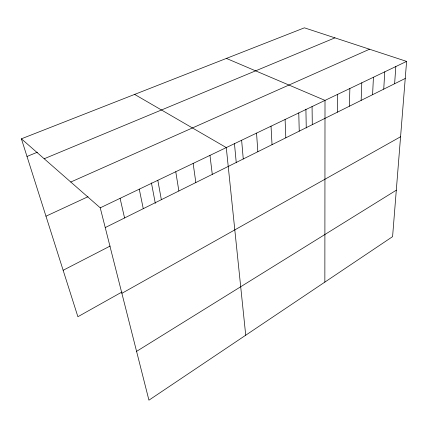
<?xml version="1.0" encoding="UTF-8"?>
<svg xmlns="http://www.w3.org/2000/svg" width="428" height="428" viewBox="0 0 428 428"><rect width="100%" height="100%" fill="white"/><g stroke="black" fill="none" stroke-linecap="round" stroke-linejoin="round"><path stroke-width="0.64" d="M324.857 282.1L325.007 100.393L226.401 58.417M337.36 112.2L337.601 94.374M349.409 106.208L349.863 88.516M361.146 100.377L361.799 82.807M372.585 94.69L373.435 77.249M383.739 89.147L384.772 71.829M394.621 83.738L395.82 66.549M406.6 61.397L392.588 236.641L148.933 400.175L100.238 207.826L21.4 138.811L304.399 27.825L406.6 61.397L100.238 207.826M136.575 351.367L396.301 190.198M121.884 293.324L400.576 136.757M122.001 291.992L77.891 316.725L21.4 138.811M63.141 270.271L110.178 246.036M105.24 227.578L405.236 78.463M45.973 216.199L88.024 196.709M70.775 182.034L369.525 49.22M44.186 158.761L334.937 37.857M27.001 156.455L37.413 152.208M134.622 94.406L226.278 147.58L245.72 335.215M120.086 198.341L124.564 217.97M139.266 189.171L143.262 208.677M151.432 182.911L155.311 203.332M157.814 180.306L161.351 199.683M175.764 171.724L178.867 190.979M193.14 163.421L195.837 182.542M209.971 155.375L212.283 174.367M234.426 143.31L236.267 162.774M241.633 140.245L243.259 158.975M256.543 133.119L257.854 151.721M271.02 126.196L272.037 144.669M285.091 119.471L285.829 137.816M298.771 112.933L299.242 131.145M305.908 109.204L306.255 127.967M312.071 106.577L312.29 124.66"/></g></svg>
